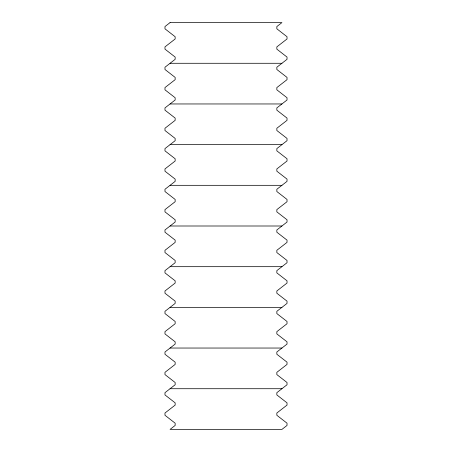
<?xml version="1.0" encoding="UTF-8"?>
<svg xmlns="http://www.w3.org/2000/svg" width="452" height="452" viewBox="0 0 452 452"><rect width="100%" height="100%" fill="white"/><g stroke="black" fill="none" stroke-linecap="round" stroke-linejoin="round"><path stroke-width="0.68" d="M170.065 63.28L281.935 63.28M170.065 103.96L281.935 103.96M170.065 144.64L281.935 144.64M170.065 185.32L281.935 185.32M170.065 226L281.935 226M170.065 266.68L281.935 266.68M170.065 307.36L281.935 307.36M170.065 348.04L281.935 348.04M170.065 388.72L281.935 388.72M170.065 22.6L164.98 26.555L164.98 28.815L175.15 36.725L175.15 38.985L164.98 46.895L164.98 49.155L175.15 57.065L175.15 59.325L164.98 67.235L164.98 69.495L175.15 77.405L175.15 79.665L164.98 87.575L164.98 89.835L175.15 97.745L175.15 100.005L164.98 107.915L164.98 110.175L175.15 118.085L175.15 120.345L164.98 128.255L164.98 130.515L175.15 138.425L175.15 140.685L164.98 148.595L164.98 150.855L175.15 158.765L175.15 161.025L164.98 168.935L164.98 171.195L175.15 179.105L175.15 181.365L164.98 189.275L164.98 191.535L175.15 199.445L175.15 201.705L164.98 209.615L164.98 211.875L175.15 219.785L175.15 222.045L164.98 229.955L164.98 232.215L175.15 240.125L175.15 242.385L164.98 250.295L164.98 252.555L175.15 260.465L175.15 262.725L164.98 270.635L164.98 272.895L175.15 280.805L175.15 283.065L164.98 290.975L164.98 293.235L175.15 301.145L175.15 303.405L164.98 311.315L164.98 313.575L175.15 321.485L175.15 323.745L164.98 331.655L164.98 333.915L175.15 341.825L175.15 344.085L164.98 351.995L164.98 354.255L175.15 362.165L175.15 364.425L164.98 372.335L164.98 374.595L175.15 382.505L175.15 384.765L164.98 392.675L164.98 394.935L175.15 402.845L175.15 405.105L164.98 413.015L164.98 415.275L175.15 423.185L175.15 425.445L170.065 429.4L281.935 429.4L287.02 425.445L287.02 423.185L276.85 415.275L276.85 413.015L287.02 405.105L287.02 402.845L276.85 394.935L276.85 392.675L287.02 384.765L287.02 382.505L276.85 374.595L276.85 372.335L287.02 364.425L287.02 362.165L276.85 354.255L276.85 351.995L287.02 344.085L287.02 341.825L276.85 333.915L276.85 331.655L287.02 323.745L287.02 321.485L276.85 313.575L276.85 311.315L287.02 303.405L287.02 301.145L276.85 293.235L276.85 290.975L287.02 283.065L287.02 280.805L276.85 272.895L276.85 270.635L287.02 262.725L287.02 260.465L276.85 252.555L276.85 250.295L287.02 242.385L287.02 240.125L276.85 232.215L276.85 229.955L287.02 222.045L287.02 219.785L276.85 211.875L276.85 209.615L287.02 201.705L287.02 199.445L276.85 191.535L276.85 189.275L287.02 181.365L287.02 179.105L276.85 171.195L276.85 168.935L287.02 161.025L287.02 158.765L276.85 150.855L276.85 148.595L287.02 140.685L287.02 138.425L276.85 130.515L276.85 128.255L287.02 120.345L287.02 118.085L276.85 110.175L276.85 107.915L287.02 100.005L287.02 97.745L276.85 89.835L276.85 87.575L287.02 79.665L287.02 77.405L276.85 69.495L276.85 67.235L287.02 59.325L287.02 57.065L276.85 49.155L276.85 46.895L287.02 38.985L287.02 36.725L276.85 28.815L276.85 26.555L281.935 22.6L170.065 22.6"/></g></svg>
